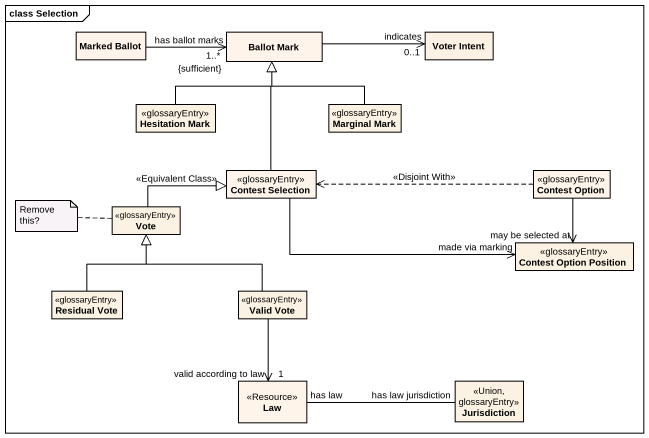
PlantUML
@startuml
mainframe class Selection
hide circle
hide empty members
class "Marked Ballot" as Marked_Ballot #FFF4EA
class "Ballot Mark" as Ballot_Mark #FFF4EA
class "Voter Intent" as Voter_Intent
class "Hesitation Mark" as Hesitation_Mark <<glossaryEntry>>
class "Marginal Mark" as Marginal_Mark <<glossaryEntry>>
class Vote <<glossaryEntry>>
class "Contest Selection" as Contest_Selection <<glossaryEntry>> #FFF4EA
class "Contest Option" as Contest_Option <<glossaryEntry>> #FFF4EA
class "Contest Option Position" as Contest_Option_Position <<glossaryEntry>>
class "Residual Vote" as Residual_Vote <<glossaryEntry>>
class "Valid Vote" as Valid_Vote <<glossaryEntry>>
class Law <<Resource>> #FFF4EA
class Jurisdiction <<Union, glossaryEntry>>
Marked_Ballot -right-> "has ballot marks\n1..*\n{sufficient}" Ballot_Mark
Ballot_Mark -right-> "indicates\n0..1" Voter_Intent
Hesitation_Mark -up-|> Ballot_Mark
Marginal_Mark -up-|> Ballot_Mark
Vote -right-|> Contest_Selection : <<Equivalent Class>>
Contest_Selection -up-|> Ballot_Mark
Contest_Selection -right-> "made via marking" Contest_Option_Position
Contest_Option .left.> Contest_Selection : <<Disjoint With>>
Contest_Option --> "may be selected at" Contest_Option_Position
Residual_Vote -up-|> Vote
Valid_Vote -up-|> Vote
Valid_Vote --> "valid according to law\n1" Law
Law "has law" -right- "has law jurisdiction" Jurisdiction
note left of Vote : Remove this?
@enduml
